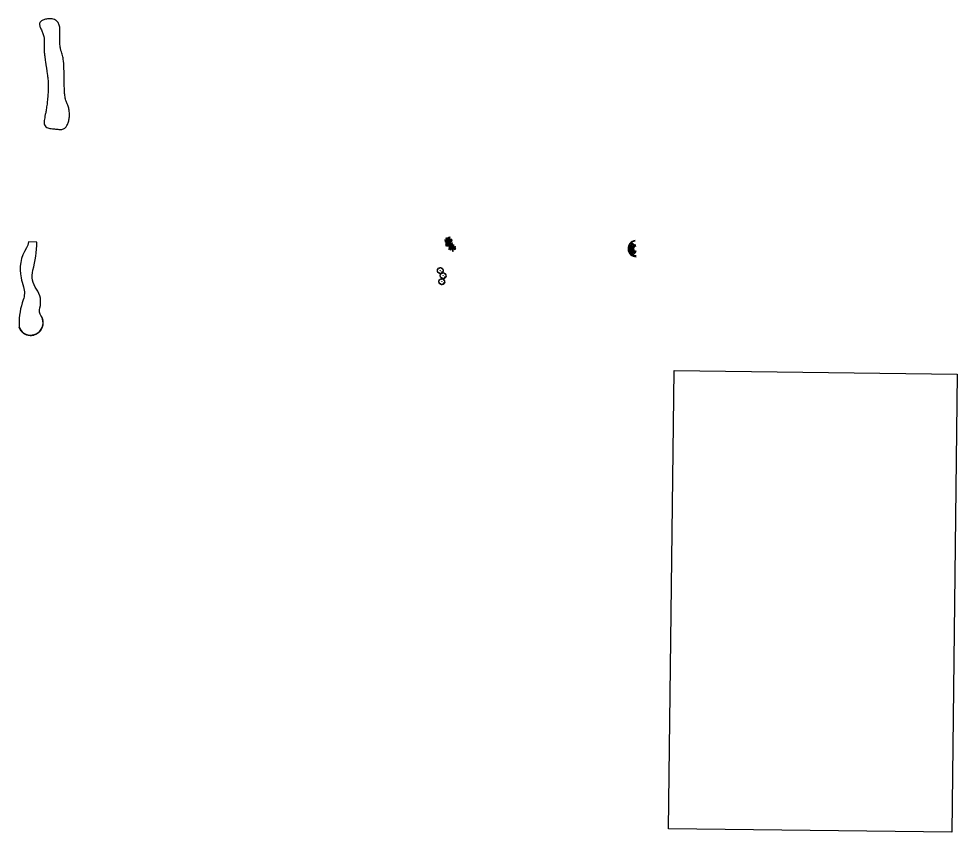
# Model space of a CAD drawing. Extents: x 309418 to 1212698, y 3438380 to 6877191.
# Drawn here: x 606745 to 607676, y 3438380 to 3439186 of the extents above; entities that cross this region are included whole.
import ezdxf

# ---------------------------------------------------------------- set-up
doc = ezdxf.new("R2010")
doc.units = 0
doc.header["$MEASUREMENT"] = 0
doc.linetypes.add('DASHED', pattern=[0.75, 0.5, -0.25])
for name, color, linetype in [('ACTIVITIES KOISKS', 210, 'Continuous'), ('DRAFT LINES', 32, 'Continuous'), ('DRAFT-LINES', 10, 'Continuous'), ('LA-PLNT-PALMS', 251, 'Continuous'), ('LA-PLNT-TREE-TRUNK', 52, 'Continuous'), ('Tree-Delonix regia', 71, 'Continuous'), ('U-GLMLAY-binded$0$LS-SITE-WATR', 152, 'Continuous')]:
    doc.layers.add(name, color=color, linetype=linetype)
picture_1 = doc.add_image_def('image2.jpg', size_in_pixel=(7091, 4382))

# ---------------------------------------------------------------- blocks, each defined once
blk = doc.blocks.new('PERGOLA')
at = {"layer": 'ACTIVITIES KOISKS'}
for points in [[(-833.59, 8582.92), (-837.59, 8578.92)], [(-837.59, 8582.92), (-833.59, 8578.92)]]:
    blk.add_lwpolyline(points, dxfattribs=at)
for points in [[(-837.34, 8582.67), (-833.84, 8582.67), (-833.84, 8579.17), (-837.34, 8579.17)], [(-837.09, 8582.42), (-834.09, 8582.42), (-834.09, 8579.42), (-837.09, 8579.42)]]:
    blk.add_lwpolyline(points, close=True, dxfattribs=at)
blk = doc.blocks.new('GH-B-LA-PL-PALM')
for p, q in [((-2.81, 1.3), (-2.97, 2.05)), ((-2.97, 2.05), (-2.51, 1.47)), ((-1.93, 0.6), (-2.81, 1.3)), ((-2.51, 1.47), (-1.59, 0.88)), ((-1.52, 2.96), (-2.17, 3.08)), ((-2.17, 3.08), (-1.58, 2.41)), ((-0.95, 0.18), (-1.93, 0.6)), ((-1.59, 0.88), (-0.85, 0.68)), ((-1.58, 2.41), (-1.32, 1.14)), ((-0.72, 2.37), (-1.52, 2.96)), ((-1.32, 1.14), (-0.65, 0.5)), ((-0.95, 0.18), (-0.12, 0.02)), ((-0.23, 1.23), (-0.72, 2.37)), ((-0.65, 0.5), (-0.1, 0.08)), ((-0.02, 0.12), (-0.23, 1.23)), ((-0.58, -0.03), (-1.17, -0.04)), ((0.21, -1.18), (0.66, -1.76)), ((0.66, -1.76), (1.27, -2.16)), ((1.27, -2.16), (1.78, -2.91))]:
    blk.add_line(p, q)
for points in [[(-0.09, -0.09), (-0.72, -0.77), (-1.64, -1.41), (-2.33, -2.43), (-1.83, -1.32), (-1.13, -0.32), (-0.48, 0.02), (-0.12, 0.01)], [(-0.45, 1.81), (-0.5, 2.44), (-0.17, 3.19), (-0.21, 2.32), (0.03, 1.27), (0.11, 0.61)], [(0.07, 0.1), (0.54, 0.73), (1.15, 1.18), (1.81, 1.9), (2.16, 2.78)], [(0.11, 0.05), (1.13, 0.55), (1.98, 1.67), (1.39, 1.44)], [(0.48, -0.06), (1.07, -0.17), (1.8, 0.07), (1.06, 0.08), (0.46, 0.22)], [(-1.27, -0.52), (-2.1, -0.89), (-3.56, -1.03), (-2.85, -0.69), (-2.36, -0.31), (-1.17, -0.04)], [(-0.06, -0.11), (-0.46, -0.92), (-0.6, -1.89), (-0.36, -3.18), (-0.44, -3.73), (-0.09, -3.17), (0.08, -2.35), (0.16, -1.36), (0.01, -0.12)], [(0.09, -0.09), (1.02, -1), (1.88, -1.46), (2.77, -1.75), (3.11, -1.98), (2.76, -1.44), (1.87, -0.8), (1.08, -0.3), (0.55, -0.09), (0.12, -0.02)], [(1.78, -2.91), (1.7, -2.02), (1.33, -1.39), (0.68, -0.7)], [(1.68, -0.7), (2.16, -0.71), (2.84, -0.43), (3.08, -0.23), (2.52, -0.26), (1.55, -0.26), (0.97, -0.19)]]:
    blk.add_lwpolyline(points)
blk.add_arc((3.17, -0.24), 3.18, 108.55511, 173.42729)
at = {"layer": 'LA-PLNT-TREE-TRUNK'}
blk.add_circle((0, 0), 0.131, dxfattribs=at)
blk = doc.blocks.new('Delonix regia')
at = {"linetype": 'Continuous'}
blk.add_lwpolyline([(2.75, -0.53), (2.74, -0.57), (2.72, -0.62), (2.66, -0.6), (2.67, -0.65), (2.68, -0.7), (2.66, -0.73), (2.62, -0.79), (2.68, -0.8), (2.67, -0.87), (2.6, -0.87), (2.57, -0.83), (2.51, -0.8), (2.5, -0.85), (2.46, -0.86), (2.4, -0.88), (2.36, -0.93), (2.39, -0.97), (2.39, -1.03), (2.36, -1.09), (2.41, -1.09), (2.46, -1.06), (2.51, -1.06), (2.55, -1.08), (2.55, -1.08), (2.55, -1.08), (2.49, -1.11), (2.51, -1.19), (2.54, -1.22), (2.58, -1.25), (2.59, -1.29), (2.6, -1.35), (2.6, -1.44), (2.55, -1.44), (2.51, -1.42), (2.47, -1.43), (2.42, -1.36), (2.39, -1.32), (2.32, -1.31), (2.25, -1.34), (2.2, -1.35), (2.21, -1.39), (2.24, -1.48), (2.27, -1.55), (2.3, -1.59), (2.31, -1.63), (2.27, -1.65), (2.23, -1.68), (2.19, -1.7), (2.15, -1.74), (2.17, -1.81), (2.1, -1.84), (2.04, -1.82), (2.02, -1.86), (2.04, -1.9), (2, -1.94), (1.96, -1.97), (1.91, -1.99), (1.87, -2.01), (1.9, -2.1), (1.89, -2.14), (1.83, -2.17), (1.71, -2.19), (1.66, -2.21), (1.63, -2.3), (1.6, -2.34), (1.56, -2.37), (1.55, -2.42), (1.5, -2.48), (1.42, -2.56), (1.38, -2.58), (1.3, -2.57), (1.23, -2.56), (1.18, -2.57), (1.12, -2.6), (1.07, -2.63), (1.02, -2.61), (0.97, -2.61), (0.93, -2.64), (0.88, -2.64), (0.85, -2.68), (0.83, -2.72), (0.74, -2.76), (0.7, -2.77), (0.65, -2.8), (0.58, -2.78), (0.53, -2.79), (0.43, -2.89), (0.38, -2.95), (0.34, -2.96), (0.3, -2.95), (0.27, -2.91), (0.28, -2.86), (0.27, -2.82), (0.25, -2.75), (0.23, -2.69), (0.2, -2.65), (0.16, -2.63), (0.13, -2.58), (0.11, -2.54), (0.12, -2.49), (0.13, -2.44), (0.09, -2.41), (0.09, -2.36), (0.13, -2.35), (0.15, -2.3), (0.19, -2.25), (0.24, -2.23), (0.26, -2.19), (0.24, -2.13), (0.18, -2.13), (0.13, -2.11), (0.11, -2.07), (0.05, -2.08), (0, -2.11), (-0.04, -2.14), (-0.08, -2.12), (-0.11, -2.06), (-0.18, -2.02), (-0.23, -2.02), (-0.28, -2.08), (-0.29, -2.13), (-0.28, -2.17), (-0.24, -2.2), (-0.26, -2.24), (-0.24, -2.33), (-0.19, -2.36), (-0.15, -2.37), (-0.1, -2.38), (-0.06, -2.4), (-0.06, -2.44), (-0.07, -2.49), (-0.08, -2.54), (-0.05, -2.58), (-0.04, -2.63), (-0.03, -2.67), (-0.06, -2.71), (-0.11, -2.69), (-0.16, -2.71), (-0.17, -2.75), (-0.2, -2.79), (-0.21, -2.83), (-0.25, -2.86), (-0.29, -2.85), (-0.29, -2.8), (-0.32, -2.75), (-0.33, -2.71), (-0.35, -2.66), (-0.39, -2.66), (-0.44, -2.66), (-0.53, -2.64), (-0.58, -2.66), (-0.58, -2.76), (-0.57, -2.82), (-0.63, -2.86), (-0.73, -2.84), (-0.79, -2.82), (-0.84, -2.85), (-0.88, -2.86), (-0.93, -2.84), (-1.07, -2.87), (-1.12, -2.88), (-1.12, -2.83), (-1.1, -2.79), (-1.12, -2.73), (-1.18, -2.72), (-1.27, -2.73), (-1.29, -2.69), (-1.28, -2.64), (-1.31, -2.6), (-1.31, -2.55), (-1.34, -2.52), (-1.36, -2.48), (-1.38, -2.44), (-1.43, -2.43), (-1.47, -2.44), (-1.52, -2.42), (-1.6, -2.44), (-1.65, -2.45), (-1.69, -2.42), (-1.69, -2.37), (-1.76, -2.33), (-1.76, -2.33), (-1.81, -2.31), (-1.84, -2.34), (-1.89, -2.33), (-1.93, -2.31), (-1.97, -2.27), (-1.99, -2.24), (-2.04, -2.23), (-2.07, -2.19), (-2.09, -2.14), (-2.11, -2.09), (-2.14, -2.02), (-2.09, -1.99), (-2.06, -1.97), (-2.08, -1.93), (-2.09, -1.87), (-2.07, -1.83), (-2.05, -1.79), (-2.1, -1.78), (-2.11, -1.73), (-2.1, -1.67), (-2.18, -1.67), (-2.21, -1.71), (-2.23, -1.76), (-2.19, -1.86), (-2.2, -1.91), (-2.25, -1.89), (-2.28, -1.85), (-2.32, -1.82), (-2.37, -1.79), (-2.41, -1.7), (-2.44, -1.66), (-2.48, -1.65), (-2.51, -1.56), (-2.53, -1.51), (-2.59, -1.5), (-2.63, -1.43), (-2.64, -1.35), (-2.66, -1.28), (-2.68, -1.23), (-2.74, -1.18), (-2.77, -1.14), (-2.77, -1.1), (-2.76, -1.02), (-2.78, -0.93), (-2.78, -0.89), (-2.81, -0.85), (-2.83, -0.79), (-2.85, -0.73), (-2.86, -0.69), (-2.85, -0.64), (-2.81, -0.61), (-2.77, -0.6), (-2.72, -0.63), (-2.68, -0.65), (-2.64, -0.67), (-2.59, -0.69), (-2.59, -0.73), (-2.57, -0.8), (-2.56, -0.85), (-2.51, -0.85), (-2.47, -0.87), (-2.44, -0.94), (-2.4, -1), (-2.35, -0.99), (-2.34, -0.94), (-2.37, -0.86), (-2.39, -0.8), (-2.37, -0.76), (-2.38, -0.71), (-2.4, -0.66), (-2.43, -0.63), (-2.46, -0.59), (-2.51, -0.57), (-2.54, -0.52), (-2.58, -0.5), (-2.61, -0.46), (-2.56, -0.42), (-2.51, -0.39), (-2.48, -0.36), (-2.51, -0.27), (-2.55, -0.21), (-2.57, -0.18), (-2.54, -0.15), (-2.56, -0.1), (-2.55, -0.06), (-2.55, -0.01), (-2.6, 0), (-2.66, 0), (-2.69, -0.04), (-2.73, -0.03), (-2.77, -0.08), (-2.79, -0.13), (-2.85, -0.14), (-2.89, -0.06), (-2.92, -0.03), (-2.98, 0.02), (-3.02, 0.1), (-3.04, 0.18), (-3, 0.22), (-2.91, 0.27), (-2.84, 0.3), (-2.83, 0.35), (-2.86, 0.42), (-2.9, 0.44), (-2.89, 0.48), (-2.87, 0.52), (-2.88, 0.57), (-2.88, 0.57), (-2.87, 0.62), (-2.88, 0.66), (-2.89, 0.7), (-2.85, 0.73), (-2.81, 0.73), (-2.78, 0.67), (-2.76, 0.63), (-2.7, 0.68), (-2.66, 0.7), (-2.63, 0.76), (-2.64, 0.81), (-2.67, 0.83), (-2.7, 0.91), (-2.69, 0.95), (-2.7, 1), (-2.73, 1.05), (-2.75, 1.1), (-2.77, 1.15), (-2.75, 1.22), (-2.69, 1.26), (-2.65, 1.25), (-2.6, 1.23), (-2.54, 1.24), (-2.49, 1.27), (-2.48, 1.31), (-2.5, 1.38), (-2.52, 1.43), (-2.54, 1.47), (-2.54, 1.55), (-2.48, 1.58), (-2.44, 1.57), (-2.4, 1.57), (-2.35, 1.57), (-2.34, 1.52), (-2.33, 1.48), (-2.31, 1.43), (-2.29, 1.39), (-2.22, 1.43), (-2.17, 1.46), (-2.14, 1.4), (-2.08, 1.48), (-2.1, 1.53), (-2.19, 1.54), (-2.23, 1.55), (-2.22, 1.62), (-2.27, 1.66), (-2.29, 1.71), (-2.3, 1.76), (-2.28, 1.8), (-2.24, 1.83), (-2.22, 1.91), (-2.24, 1.98), (-2.17, 1.98), (-2.12, 1.93), (-2.08, 1.9), (-2.02, 1.94), (-2.02, 2), (-1.98, 2.04), (-1.99, 2.08), (-2.01, 2.12), (-2.04, 2.16), (-1.99, 2.17), (-1.94, 2.18), (-1.9, 2.21), (-1.83, 2.23), (-1.79, 2.21), (-1.78, 2.16), (-1.7, 2.17), (-1.66, 2.16), (-1.61, 2.18), (-1.61, 2.23), (-1.64, 2.26), (-1.64, 2.26), (-1.67, 2.29), (-1.66, 2.34), (-1.6, 2.41), (-1.54, 2.42), (-1.5, 2.44), (-1.47, 2.49), (-1.46, 2.57), (-1.45, 2.62), (-1.4, 2.66), (-1.36, 2.65), (-1.31, 2.65), (-1.27, 2.65), (-1.22, 2.65), (-1.22, 2.6), (-1.23, 2.56), (-1.18, 2.55), (-1.16, 2.52), (-1.08, 2.56), (-1.08, 2.61), (-1.07, 2.65), (-1.07, 2.7), (-1.02, 2.77), (-0.94, 2.8), (-0.9, 2.8), (-0.86, 2.87), (-0.85, 2.92), (-0.78, 2.94), (-0.73, 2.96), (-0.71, 2.91), (-0.75, 2.82), (-0.74, 2.78), (-0.75, 2.73), (-0.78, 2.67), (-0.8, 2.62), (-0.77, 2.57), (-0.73, 2.57), (-0.69, 2.54), (-0.62, 2.56), (-0.61, 2.61), (-0.64, 2.64), (-0.61, 2.69), (-0.56, 2.7), (-0.53, 2.74), (-0.55, 2.79), (-0.61, 2.8), (-0.61, 2.85), (-0.64, 2.88), (-0.59, 2.93), (-0.54, 2.95), (-0.47, 2.98), (-0.43, 3), (-0.38, 3.01), (-0.34, 2.99), (-0.3, 2.97), (-0.2, 2.99), (-0.13, 3.01), (-0.08, 3.03), (-0.03, 3.04), (0.02, 3.01), (0.06, 3), (0.07, 2.95), (0.01, 2.91), (-0.04, 2.89), (0.01, 2.89), (0.05, 2.91), (0.08, 2.87), (0.14, 2.86), (0.19, 2.85), (0.22, 2.88), (0.19, 2.91), (0.24, 2.95), (0.28, 2.92), (0.33, 2.85), (0.42, 2.88), (0.48, 2.88), (0.52, 2.86), (0.6, 2.88), (0.66, 2.91), (0.71, 2.93), (0.76, 2.94), (0.79, 2.87), (0.78, 2.82), (0.87, 2.84), (0.94, 2.87), (1, 2.9), (1.04, 2.91), (1.08, 2.86), (1.1, 2.81), (1.08, 2.77), (1.06, 2.72), (1.11, 2.7), (1.15, 2.68), (1.21, 2.71), (1.25, 2.73), (1.27, 2.68), (1.3, 2.65), (1.33, 2.62), (1.33, 2.62), (1.36, 2.58), (1.4, 2.55), (1.45, 2.56), (1.5, 2.55), (1.49, 2.51), (1.46, 2.48), (1.49, 2.39), (1.48, 2.34), (1.43, 2.32), (1.44, 2.23), (1.44, 2.18), (1.47, 2.15), (1.54, 2.14), (1.58, 2.12), (1.61, 2.08), (1.65, 2.11), (1.64, 2.18), (1.62, 2.23), (1.63, 2.28), (1.66, 2.31), (1.7, 2.3), (1.74, 2.27), (1.79, 2.25), (1.82, 2.28), (1.88, 2.28), (1.92, 2.24), (1.96, 2.14), (1.98, 2.1), (2.03, 2.1), (2.08, 2.08), (2.12, 2.05), (2.16, 2.06), (2.21, 2.04), (2.23, 1.99), (2.25, 1.94), (2.27, 1.9), (2.28, 1.85), (2.26, 1.81), (2.25, 1.76), (2.29, 1.73), (2.33, 1.7), (2.37, 1.72), (2.42, 1.72), (2.43, 1.68), (2.42, 1.63), (2.47, 1.61), (2.51, 1.58), (2.51, 1.54), (2.48, 1.45), (2.5, 1.41), (2.54, 1.38), (2.58, 1.35), (2.63, 1.34), (2.67, 1.3), (2.68, 1.25), (2.67, 1.2), (2.67, 1.15), (2.7, 1.12), (2.64, 1.05), (2.54, 0.96), (2.47, 0.91), (2.43, 0.89), (2.48, 0.86), (2.52, 0.83), (2.55, 0.76), (2.57, 0.72), (2.6, 0.69), (2.68, 0.72), (2.73, 0.76), (2.73, 0.81), (2.77, 0.84), (2.81, 0.82), (2.84, 0.76), (2.87, 0.68), (2.86, 0.63), (2.94, 0.55), (2.97, 0.52), (2.96, 0.41), (2.93, 0.37), (2.89, 0.35), (2.86, 0.31), (2.81, 0.3), (2.79, 0.35), (2.74, 0.38), (2.7, 0.4), (2.68, 0.44), (2.65, 0.39), (2.64, 0.34), (2.6, 0.32), (2.63, 0.27), (2.63, 0.22), (2.61, 0.17), (2.65, 0.14), (2.69, 0.12), (2.74, 0.11), (2.77, 0.05), (2.77, 0), (2.77, -0.05), (2.8, -0.08), (2.85, -0.1), (2.87, -0.16), (2.91, -0.28), (2.93, -0.32), (2.9, -0.36), (2.89, -0.41), (2.84, -0.44), (2.8, -0.45), (2.77, -0.49)], close=True, dxfattribs=at)
blk.add_circle((0, 0), 0.122, dxfattribs=at)

msp = doc.modelspace()

# ---------------------------------------------------------------- linework, layer by layer
at = {"layer": 'ACTIVITIES KOISKS'}
for points in [[(607353.23574, 3438959.60604), (607350.46376, 3438961.7429), (607352.60062, 3438964.51488), (607355.37259, 3438962.37802)], [(607356.39659, 3438954.58827), (607353.90042, 3438952.13487), (607351.44702, 3438954.63104), (607353.94319, 3438957.08443)]]:
    msp.add_lwpolyline(points, close=True, dxfattribs=at)
at = {"layer": 'DRAFT LINES', "color": 2, "linetype": 'DASHED'}
msp.add_lwpolyline([(606744.98656, 3438880.66749, 1.098214005), (606767.54514, 3438891.50521)], format="xyb", dxfattribs=at)
at = {"layer": 'DRAFT-LINES'}
msp.add_lwpolyline([(606765.93126, 3438899.81641, 0.228487126), (606762.57782, 3438918.36436, -0.223447463), (606759.02137, 3438937.01193, 0.054588304), (606763.0306, 3438965.02628), (606754.71906, 3438965.18615, -0.105511665), (606752.49945, 3438959.19807, 0.19710094), (606747.22394, 3438929.53438, 0.024651462), (606749.60326, 3438920.67953, -0.165325778), (606749.3956, 3438907.61389, 0.087004483), (606745.22747, 3438883.33328, 0.207101206), (606748.40827, 3438876.05459, 0.847583043), (606767.59223, 3438890.81475, 0.019890271), (606767.18952, 3438891.50056, -0.21343817)], format="xyb", close=True, dxfattribs=at)
for centre, radius, start, end in [((607357.13472, 3438958.52857), 8.0071, 96.15287223, 270.20333883), ((607356.96226, 3438958.51899), 7.5, 94.80863359, 271.54757748), ((607356.96226, 3438958.51899), 7, 154.02784735, 271.65630583), ((607356.96226, 3438958.51899), 6.5, 154.93854926, 214.82294719), ((607356.96226, 3438958.51899), 6, 156.00514684, 214.00732926), ((607356.96226, 3438958.51899), 5.5, 157.27194358, 213.04062151), ((607356.96226, 3438958.51899), 5, 158.80206496, 211.87616273), ((607356.96226, 3438958.51899), 4.5, 160.68885559, 210.44564345), ((607356.96226, 3438958.51899), 4, 163.07693607, 208.64470624), ((607356.96226, 3438958.51899), 3.5, 93.93893828, 206.30503874), ((607356.96226, 3438958.51899), 3, 93.8302428, 272.52596826), ((607356.96226, 3438958.51899), 2.5, 93.72154967, 272.63466139)]:
    msp.add_arc(centre, radius, start, end, dxfattribs=at)
at = {"layer": 'U-GLMLAY-binded$0$LS-SITE-WATR'}
msp.add_open_spline([(606770.14857, 3439083.329), (606770.11915, 3439083.96625), (606770.15652, 3439084.68935), (606770.43226, 3439087.16933), (606770.84535, 3439089.18985), (606771.5445, 3439092.69315), (606771.79263, 3439093.95078), (606772.31721, 3439096.8954), (606772.5829, 3439098.62421), (606773.05385, 3439102.20367), (606773.2613, 3439104.0531), (606773.63186, 3439107.9045), (606773.78982, 3439109.90632), (606773.99903, 3439113.22917), (606774.0677, 3439114.58532), (606774.16418, 3439117.16324), (606774.19163, 3439118.39284), (606774.1985, 3439122.01701), (606774.1023, 3439124.3469), (606773.73004, 3439128.44944), (606773.53799, 3439130.08914), (606772.78744, 3439135.45838), (606772.04697, 3439139.65733), (606771.1392, 3439145.66567), (606770.88375, 3439147.49086), (606770.52693, 3439150.56092), (606770.40274, 3439151.8327), (606770.14723, 3439155.48343), (606770.15432, 3439157.68456), (606770.21537, 3439161.7893), (606770.26744, 3439163.69304), (606770.11738, 3439166.63691), (606770.00752, 3439167.72034), (606769.682, 3439169.45494), (606769.52203, 3439170.11374), (606769.12064, 3439171.42178), (606768.88324, 3439172.0684), (606768.11582, 3439173.97878), (606767.53058, 3439175.21385), (606766.49677, 3439177.55247), (606766.04945, 3439178.6569), (606765.65058, 3439180.28239), (606765.57806, 3439180.86756), (606765.63258, 3439181.77288), (606765.70718, 3439182.12087), (606765.95101, 3439182.70986), (606766.10166, 3439182.96152), (606766.49216, 3439183.45431), (606766.73083, 3439183.69325), (606767.7171, 3439184.50483), (606768.67896, 3439185.01471), (606770.86998, 3439185.81867), (606772.09816, 3439186.11447), (606774.23188, 3439186.4149), (606775.13192, 3439186.47796), (606776.71821, 3439186.47192), (606777.41587, 3439186.42196), (606779.74363, 3439186.06726), (606781.0609, 3439185.4808), (606783.1447, 3439183.91251), (606783.91323, 3439182.92617), (606784.76243, 3439181.2987), (606784.99556, 3439180.72023), (606785.58201, 3439178.86198), (606785.74702, 3439177.57468), (606785.84306, 3439174.73299), (606785.77254, 3439173.18056), (606785.68355, 3439170.64314), (606785.65944, 3439169.84313), (606785.62985, 3439168.168), (606785.62342, 3439167.29619), (606785.63828, 3439164.6379), (606785.69361, 3439162.80881), (606785.89099, 3439160.09035), (606785.98595, 3439159.13297), (606786.19518, 3439157.61197), (606786.29544, 3439157.01657), (606786.63559, 3439155.37602), (606786.91353, 3439154.43393), (606787.6896, 3439152.02765), (606788.21201, 3439150.61779), (606788.80874, 3439148.03535), (606788.95857, 3439147.26953), (606789.46826, 3439143.92129), (606789.69203, 3439140.63138), (606789.96951, 3439133.39431), (606790.02391, 3439129.44609), (606790.11915, 3439121.78982), (606790.16364, 3439118.07129), (606790.40605, 3439113.19137), (606790.51419, 3439111.69265), (606790.77285, 3439109.38135), (606790.90192, 3439108.49622), (606791.36317, 3439106.13126), (606791.76601, 3439104.88385), (606792.62747, 3439102.69821), (606793.08367, 3439101.76171), (606793.76511, 3439100.19667), (606794.01555, 3439099.57624), (606794.43917, 3439098.27047), (606794.61672, 3439097.58401), (606794.9119, 3439096.10912), (606795.02927, 3439095.32335), (606795.27879, 3439092.86851), (606795.30815, 3439091.10196), (606795.06854, 3439087.9741), (606794.86724, 3439086.61329), (606794.25509, 3439084.00504), (606793.84535, 3439082.76067), (606792.95224, 3439080.82419), (606792.51373, 3439080.0722), (606791.57974, 3439078.84492), (606791.09454, 3439078.34989), (606790.14767, 3439077.64412), (606789.69979, 3439077.39977), (606788.73672, 3439077.02652), (606788.22415, 3439076.89725), (606786.42357, 3439076.61705), (606785.03104, 3439076.6796), (606782.85584, 3439076.91161), (606782.0643, 3439077.02396), (606780.78031, 3439077.1973), (606780.27313, 3439077.2608), (606779.30418, 3439077.37168), (606778.84006, 3439077.42072), (606777.50525, 3439077.56312), (606776.69219, 3439077.65203), (606775.2203, 3439077.88865), (606774.5585, 3439078.03467), (606773.13498, 3439078.5158), (606772.39971, 3439078.90073), (606771.2959, 3439079.89004), (606770.88493, 3439080.44479), (606770.34776, 3439081.75654), (606770.18817, 3439082.47145), (606770.14857, 3439083.329)], degree=3, knots=[0, 0, 0, 0, 0.222968183, 0.222968183, 0.689741059, 0.689741059, 0.926502192, 0.926502192, 1.212745639, 1.212745639, 1.498989086, 1.498989086, 1.80906, 1.80906, 2.034475422, 2.034475422, 2.259890845, 2.259890845, 2.710721689, 2.710721689, 2.987213965, 2.987213965, 3.540198518, 3.540198518, 3.782265717, 3.782265717, 3.961009605, 3.961009605, 4.318497382, 4.318497382, 4.675985158, 4.675985158, 4.891816385, 4.891816385, 5.024681888, 5.024681888, 5.157547392, 5.157547392, 5.423278399, 5.423278399, 5.689009406, 5.689009406, 5.857919957, 5.857919957, 5.978495671, 5.978495671, 6.075512519, 6.075512519, 6.172529366, 6.172529366, 6.420609284, 6.420609284, 6.668689202, 6.668689202, 6.847535782, 6.847535782, 6.99830499, 6.99830499, 7.394635221, 7.394635221, 7.790965452, 7.790965452, 7.996583704, 7.996583704, 8.447138503, 8.447138503, 8.897693302, 8.897693302, 9.088620125, 9.088620125, 9.279546949, 9.279546949, 9.661400596, 9.661400596, 9.880348491, 9.880348491, 10.033368984, 10.033368984, 10.332137298, 10.332137298, 10.821759059, 10.821759059, 11.003869025, 11.003869025, 11.530281951, 11.530281951, 12.056694877, 12.056694877, 12.583107804, 12.583107804, 12.841187575, 12.841187575, 13.023436517, 13.023436517, 13.379510035, 13.379510035, 13.735583552, 13.735583552, 13.965445905, 13.965445905, 14.178327868, 14.178327868, 14.391209832, 14.391209832, 14.816973758, 14.816973758, 15.142422308, 15.142422308, 15.467870858, 15.467870858, 15.711029731, 15.711029731, 15.930145521, 15.930145521, 16.106509769, 16.106509769, 16.282874017, 16.282874017, 16.699449079, 16.699449079, 16.939931685, 16.939931685, 17.104475543, 17.104475543, 17.269019402, 17.269019402, 17.59810712, 17.59810712, 17.9185932, 17.9185932, 18.345331033, 18.345331033, 18.699953181, 18.699953181, 19, 19, 19, 19], dxfattribs=at)

# ---------------------------------------------------------------- block references
at = {"layer": 'ACTIVITIES KOISKS'}
for p, rotation in [((611930.04725, 3446268.23691), 142.3721238894356), ((600743.01699, 3444488.70961), 224.5049254477603)]:
    msp.add_blockref('PERGOLA', p, dxfattribs=dict(at, rotation=rotation))
at = {"layer": 'LA-PLNT-PALMS', "rotation": 231.1357011280185}
for p in [(607170.99077, 3438966.64216), (607171.58099, 3438962.76487), (607174.70725, 3438959.12246)]:
    msp.add_blockref('GH-B-LA-PL-PALM', p, dxfattribs=at)
at = {"layer": 'Tree-Delonix regia', "rotation": 47.46426310588033}
for p in [(607162.92312, 3438936.74715), (607164.45951, 3438925.65989), (607165.79306, 3438931.6335)]:
    msp.add_blockref('Delonix regia', p, dxfattribs=at)

# ---------------------------------------------------------------- pictures from other files: only their frames are drawn
at = {"layer": 'DRAFT-LINES'}
image = msp.add_image(picture_1, insert=(607394.67911, 3438837.53285), size_in_units=(454.48633, 280.8573), rotation=-90.69198963, dxfattribs=dict(at, fade=84))
image.dxf.flags = 7

doc.saveas('drawing.dxf')
